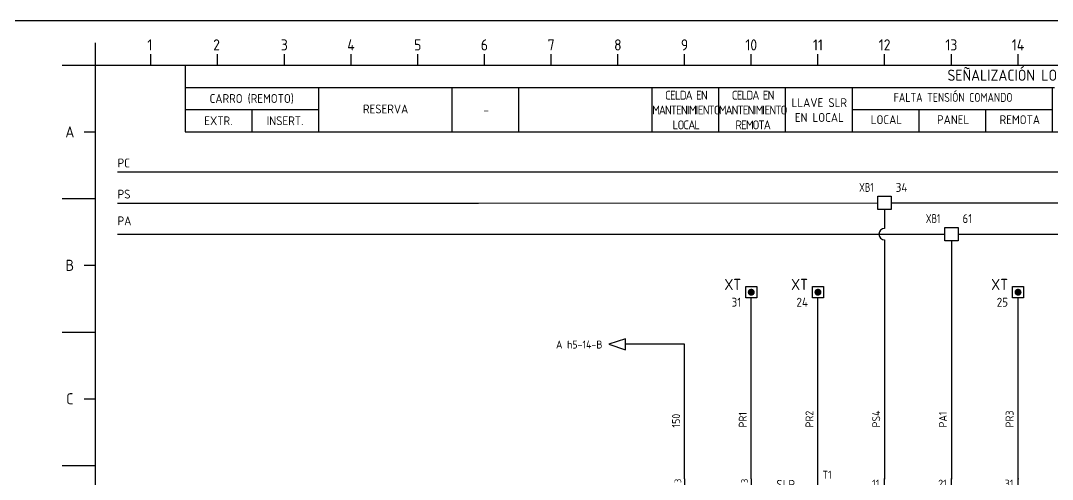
# Model space of a CAD drawing. Header units: millimetres. Extents: x 2272 to 7312, y -3839 to -3184.
# Drawn here: x 4379.7 to 4611.7, y -3298.7 to -3195.6 of the extents above; entities that cross this region are included whole.
import ezdxf
from ezdxf.enums import TextEntityAlignment as Align

# ---------------------------------------------------------------- set-up
doc = ezdxf.new("R2010")
doc.units = ezdxf.units.MM
doc.linetypes.add('DASHED', pattern=[0.75, 0.5, -0.25])
for name, color, linetype in [('AUXILIAR', 30, 'Continuous'), ('CABLES', 3, 'Continuous'), ('COTAS', 3, 'Continuous'), ('SYMS', 7, 'Continuous'), ('TAGS', 7, 'Continuous'), ('TERMS', 7, 'Continuous'), ('TEXTO', 3, 'Continuous'), ('TEXTOS', 3, 'Continuous'), ('TRAZOS', 4, 'DASHED')]:
    doc.layers.add(name, color=color, linetype=linetype)
doc.styles.add('ROMANS', font='isocp3.shx')
doc.styles.add('style1', font='arial.ttf', dxfattribs={"height": 1})
doc.styles.add('style2', font='romab___.ttf', dxfattribs={"height": 1})
doc.styles.add('WD_IEC', font='ISOCP2.shx', dxfattribs={"width": 0.9, "height": 4})

# ---------------------------------------------------------------- blocks, each defined once
blk = doc.blocks.new('CCSH')
at = {"color": 0, "linetype": 'Continuous'}
for p, q in [((2, 0), (0, 0)), ((2, 0), (8.5, -1.63)), ((8, 0), (8, -2)), ((8, 0), (10, 0))]:
    blk.add_line(p, q, dxfattribs=at)
for p in [(0, 0), (10, 0)]:
    blk.add_point(p, dxfattribs=at)
at = {"layer": 'TEXTO', "linetype": 'Continuous', "style": 'ROMANS'}
for tag, height, p in [('NOMBRE', 1.5, (5, 3.5)), ('X1', 1.2, (2, 1)), ('X2', 1.2, (8, 1))]:
    blk.add_attdef(tag, text='', height=height, dxfattribs=at).set_placement(p, align=Align.CENTER)
blk = doc.blocks.new('*U46')
blk.add_lwpolyline([(-1.5, 3), (1.5, 3), (1.5, 0), (-1.5, 0)], close=True)
at = {"style": 'ROMANS', "width": 0.8}
blk.add_attdef('XA', text='', height=2, dxfattribs=at).set_placement((-2.5, 4), align=Align.RIGHT)
at = {"layer": 'TEXTO', "style": 'ROMANS'}
blk.add_attdef('BORNE', (2.5, 4), '', height=2, dxfattribs=at)
blk = doc.blocks.new('*U38')
blk.add_lwpolyline([(-1.5, 3), (1.5, 3), (1.5, 0), (-1.5, 0)], close=True)
at = {"style": 'ROMANS', "width": 0.8}
blk.add_attdef('XA', text='', height=2, dxfattribs=at).set_placement((-2.5, 4), align=Align.RIGHT)
at = {"layer": 'TEXTO', "style": 'ROMANS'}
blk.add_attdef('BORNE', (2.5, 4), '', height=2, dxfattribs=at)
blk = doc.blocks.new('NC SELECTORA SLR')
for p, q in [((0, 8), (0, 10)), ((1.5, 8.5), (0, 2)), ((0, 8), (2.08, 8)), ((-3.15, 6.75), (-4.15, 6.75)), ((-4.15, 6.75), (-4.15, 3.75)), ((-4.15, 5.25), (-3.15, 5.25)), ((-5.15, 3.75), (-4.15, 3.75)), ((0, 2), (0, 0))]:
    blk.add_line(p, q)
at = {"layer": 'TRAZOS'}
blk.add_line((-3.15, 5.25), (0.75, 5.25), dxfattribs=at)
at = {"style": 'ROMANS'}
for tag, p in [('1', (1, 10)), ('2', (1, 0))]:
    blk.add_attdef(tag, p, '', height=1.8, dxfattribs=at)
blk.add_attdef('SLR', text='', height=2, dxfattribs=at).set_placement((-5.15, 7.75), align=Align.RIGHT)
blk = doc.blocks.new('VSW21')
for p, q in [((0, 7.5), (0, 2.5)), ((0, -2.5), (-3.125, 3.125)), ((0, -2.5), (0, -7.5))]:
    blk.add_line(p, q)
at = {"style": 'WD_IEC'}
for tag, p in [('INST', (-5.25, 7.75)), ('LOC', (-5.25, 4.25)), ('TAG2', (-5.25, 0.75)), ('XREF', (-5.25, -3.75)), ('DESC1', (-5.25, -7.6)), ('DESC2', (-5.25, -11.1)), ('DESC3', (-5.25, -14.6)), ('WDTAGALT', (-5, -18))]:
    blk.add_attdef(tag, text='', height=2.5, dxfattribs=at).set_placement(p, align=Align.RIGHT)
blk.add_attdef('TERM01', text='', height=2, rotation=90, dxfattribs=at).set_placement((-1, 7.5), align=Align.RIGHT)
at = {"style": 'WD_IEC', "flags": 1}
for tag, p, height in [('X2TERM01', (0, 7.5), 0.32), ('X4LINK', (-2, 0), 0.32), ('X1LINK', (-0.5, 0), 0.32), ('CONTACT', (4, -3.5), 1), ('FAMILY', (4, -5), 1), ('COMMON', (5.25, -4.75), 1), ('X8TERM02', (0, -7.5), 0.32)]:
    blk.add_attdef(tag, p, '', height=height, dxfattribs=at)
at = {"style": 'WD_IEC'}
blk.add_attdef('TERM02', (-1, -7.5), '', height=2, rotation=90, dxfattribs=at)
blk = doc.blocks.new('VT0001')
for p, q in [((-1.25, -1.25), (-1.25, 1.25)), ((-1.25, 1.25), (1.25, 1.25)), ((1.25, 1.25), (1.25, -1.25)), ((1.25, -1.25), (-1.25, -1.25))]:
    blk.add_line(p, q)
at = {"style": 'WD_IEC', "flags": 1}
for tag, p, height in [('ASSYCODE', (2.75, 10.75), 1), ('CATDESC', (2.75, 9.25), 1), ('MFG', (2.75, 7.25), 1.5), ('CAT', (2.75, 4.75), 1.5), ('X2PIN01', (0, 2.25), 0.25), ('X4PIN01', (-1.25, 1), 0.25), ('X4TERM01', (-1.25, 0), 0.25), ('X4TERMDESC01', (-1.25, 0.5), 0.4), ('STRIPSEQ', (0, 0), 0.025), ('X2TERM01', (0, 1.25), 0.25), ('X8PIN01', (0, -0.25), 0.25), ('X2TERMDESC01', (0, 1.75), 0.4), ('X1PIN01', (1.25, 1), 0.25), ('X1TERM01', (1.25, 0), 0.25), ('X1TERMDESC01', (1.25, 0.5), 0.4), ('LINKTERM', (0, -0.04), 0.025), ('X8TERM01', (0, -1.25), 0.25), ('X8TERMDESC01', (0, -0.75), 0.4)]:
    blk.add_attdef(tag, p, '', height=height, dxfattribs=at)
at = {"style": 'WD_IEC'}
for tag, p in [('INST', (-2.25, 6.5)), ('LOC', (-2.25, 3.5)), ('DESC1', (-2.25, -6.25)), ('DESC2', (-2.25, -9.25)), ('DESC3', (-2.25, -12.25))]:
    blk.add_attdef(tag, text='', height=2.5, dxfattribs=at).set_placement(p, align=Align.RIGHT)
at = {"style": 'WD_IEC', "flags": 8}
for tag, height, p in [('TAGSTRIP', 2.5, (-2.25, 0.5)), ('TERM01', 2, (-2.25, -3.25))]:
    blk.add_attdef(tag, text='', height=height, dxfattribs=at).set_placement(p, align=Align.RIGHT)
blk = doc.blocks.new('A3-Funcional')
at = {"color": 1, "linetype": 'Continuous'}
for p, q in [((25, 287), (410, 287)), ((25, 10), (25, 287))]:
    blk.add_line(p, q, dxfattribs=at)
at = {"color": 11}
blk.add_lwpolyline([(0, 0), (0, 297), (420, 297), (420, 0)], close=True, dxfattribs=at)
at = {"layer": 'TEXTOS'}
blk.add_line((25, 287), (25, 292), dxfattribs=at)
at = {"layer": 'TEXTOS', "color": 3}
for p, q in [((37.5, 287), (37.5, 289.5)), ((52.5, 287), (52.5, 289.5)), ((67.5, 287), (67.5, 289.5)), ((82.5, 287), (82.5, 289.5)), ((97.5, 287), (97.5, 289.5)), ((112.5, 287), (112.5, 289.5)), ((127.5, 287), (127.5, 289.5)), ((142.5, 287), (142.5, 289.5)), ((157.5, 287), (157.5, 289.5)), ((172.5, 287), (172.5, 289.5)), ((187.5, 287), (187.5, 289.5)), ((202.5, 287), (202.5, 289.5)), ((217.5, 287), (217.5, 289.5)), ((232.5, 287), (232.5, 289.5)), ((17.5, 287), (25, 287)), ((22.5, 272), (25, 272)), ((17.5, 257), (25, 257)), ((22.5, 242), (25, 242)), ((17.5, 227), (25, 227)), ((22.5, 212), (25, 212)), ((17.5, 197), (25, 197))]:
    blk.add_line(p, q, dxfattribs=at)
at = {"layer": 'TEXTOS', "color": 3, "style": 'ROMANS'}
for s, p in [('1', (37.25, 290.3)), ('2', (52.25, 290.3)), ('3', (67.5, 290.3)), ('4', (82.5, 290.3)), ('5', (97.5, 290.3)), ('6', (112.5, 290.3)), ('7', (127.5, 290.3)), ('8', (142.5, 290.3)), ('9', (157.5, 290.3)), ('10', (172.5, 290.3)), ('11', (187.5, 290.3)), ('12', (202.5, 290.3)), ('13', (217.5, 290.3)), ('14', (232.5, 290.3))]:
    blk.add_text(s, height=2.5, dxfattribs=at).set_placement(p, align=Align.CENTER)
for s, p in [('A', (19.26, 272)), ('B', (19.26, 242)), ('C', (19.26, 212))]:
    blk.add_text(s, height=2.5, dxfattribs=at).set_placement(p, align=Align.MIDDLE)
at = {"layer": 'TEXTOS', "color": 7, "linetype": 'Continuous', "style": 'style2', "width": 0.8}
blk.add_attdef('CLIENTE', (295.02, 31.81), '', height=3.5, dxfattribs=at)
at = {"layer": 'TEXTOS', "color": 7, "style": 'style2'}
blk.add_attdef('NºOBRA', text='', height=4, dxfattribs=at).set_placement((380.19, 28), align=Align.CENTER)
at = {"layer": 'TEXTOS', "color": 7, "linetype": 'Continuous', "style": 'style1'}
for tag, p in [('0/0', (403.7, 28)), ('1088-01MP01', (379.98, 18.5)), ('REVCLIENTE', (403.7, 18.5)), ('1088-01MP01', (379.98, 11.43)), ('REV', (403.7, 11.19))]:
    blk.add_attdef(tag, text='', height=2.5, dxfattribs=at).set_placement(p, align=Align.CENTER)
at = {"layer": 'TEXTOS', "style": 'ROMANS'}
for tag, p in [('04/01/01', (204.48, 27.37)), ('NAMEDIB', (224.48, 27.33)), ('FECHREV', (204.48, 20.11)), ('NAMEREV', (224.48, 20.1)), ('FECHAPR', (204.48, 12.61)), ('NAMEAPR', (224.48, 12.6))]:
    blk.add_attdef(tag, text='', height=2, dxfattribs=at).set_placement(p, align=Align.CENTER)
at = {"layer": 'TEXTOS', "color": 7, "style": 'style1'}
blk.add_attdef('OBRA', (295.02, 26.8), '', height=2.5, dxfattribs=at)
at = {"layer": 'TEXTOS', "color": 7, "style": 'style1', "width": 0.85}
for tag, p in [('DESCRIPCION1', (332.01, 20.37)), ('DESCRIPCION2', (332.01, 16.29)), ('DESCRIPCION3', (332.01, 12.18))]:
    blk.add_attdef(tag, text='', height=2.5, dxfattribs=at).set_placement(p, align=Align.CENTER)

msp = doc.modelspace()

# ---------------------------------------------------------------- hatches: boundary and pattern name
h = msp.add_hatch(color=5)
h.dxf.hatch_style = 1
h.set_gradient(color1=(0, 0, 255), one_color=1, tint=1)
edge = h.paths.add_edge_path()
edge.add_arc((4544, -3256.61), 0.793, 0, 360)
h = msp.add_hatch(color=5)
h.dxf.hatch_style = 1
h.set_gradient(color1=(0, 0, 255), one_color=1, tint=1)
edge = h.paths.add_edge_path()
edge.add_arc((4559, -3256.61), 0.793, 0, 360)
h = msp.add_hatch(color=5)
h.dxf.hatch_style = 1
h.set_gradient(color1=(0, 0, 255), one_color=1, tint=1)
edge = h.paths.add_edge_path()
edge.add_arc((4604, -3256.61), 0.793, 0, 360)

# ---------------------------------------------------------------- linework, layer by layer
at = {"color": 3}
for p, q in [((4416.66, -3205.56), (4416.66, -3220.56)), ((4416.66, -3210.56), (4612.2, -3210.56)), ((4416.66, -3210.56), (4416.66, -3220.56)), ((4446.66, -3210.56), (4446.66, -3220.56)), ((4476.66, -3210.56), (4476.66, -3220.56)), ((4491.66, -3210.56), (4491.66, -3220.56)), ((4521.66, -3210.56), (4521.66, -3220.56)), ((4536.66, -3210.56), (4536.66, -3220.56)), ((4551.66, -3210.56), (4551.66, -3220.56)), ((4566.66, -3210.56), (4566.66, -3220.56)), ((4611.66, -3210.56), (4611.66, -3220.56)), ((4416.66, -3215.56), (4446.66, -3215.56)), ((4431.66, -3215.56), (4431.66, -3220.56)), ((4566.66, -3215.56), (4596.66, -3215.56)), ((4581.66, -3215.56), (4581.66, -3220.56)), ((4596.66, -3215.56), (4596.66, -3220.56)), ((4596.66, -3215.56), (4611.66, -3215.56)), ((4416.66, -3220.56), (4781.5, -3220.56))]:
    msp.add_line(p, q, dxfattribs=at)
for p, q in [((4574, -3238.06), (4574, -3242.29)), ((4574, -3244.83), (4574, -3298.55)), ((4589, -3245.05), (4589, -3298.55)), ((4544, -3298.56), (4544, -3257.86)), ((4559, -3298.56), (4559, -3257.86)), ((4604, -3298.56), (4604, -3257.86)), ((4529, -3268.31), (4515.73, -3268.31)), ((4529, -3298.56), (4529, -3268.31))]:
    msp.add_line(p, q)
msp.add_lwpolyline([(4511.98, -3268.31), (4515.73, -3269.56), (4515.73, -3267.06)], close=True)
msp.add_arc((4574, -3243.56), 1.27, 90, 270)
at = {"layer": 'AUXILIAR'}
for p, q in [((4401.5, -3229.56), (4452.5, -3229.56)), ((4452.5, -3229.56), (4776.5, -3229.56)), ((4401.5, -3236.56), (4425.66, -3236.56)), ((4425.66, -3236.56), (4482.66, -3236.56)), ((4481.02, -3236.56), (4572.5, -3236.55)), ((4575.5, -3236.55), (4776.5, -3236.56)), ((4401.5, -3243.56), (4542.5, -3243.55)), ((4542.5, -3243.55), (4587.5, -3243.56)), ((4590.5, -3243.55), (4617.5, -3243.55))]:
    msp.add_line(p, q, dxfattribs=at)

# ---------------------------------------------------------------- block references
msp.add_blockref('A3-Funcional', (4371.5, -3492.56))
for name, p, values in [('*U46', (4574, -3238.05), {'XA': 'XB1', 'BORNE': '34'}), ('*U38', (4589, -3245.05), {'XA': 'XB1', 'BORNE': '61'}), ('NC SELECTORA SLR', (4559, -3308.56), {'1': 'T1', '2': 'T', 'SLR': 'SLR'})]:
    msp.add_blockref(name, p).add_auto_attribs(values)
ref = msp.add_blockref('CCSH', (4574, -3308.55), dxfattribs=dict(rotation=90))
ref.add_attrib('NOMBRE', 'AFTC', dxfattribs={"linetype": 'Continuous', "height": 2, "style": 'ROMANS'}).set_placement((4569.9, -3303.55), align=Align.MIDDLE_CENTER)
ref.add_attrib('X1', '12', dxfattribs={"linetype": 'Continuous', "height": 1.8, "style": 'ROMANS'}).set_placement((4572.19, -3309.22), align=Align.CENTER)
ref.add_attrib('X2', '11', dxfattribs={"linetype": 'Continuous', "height": 1.8, "style": 'ROMANS'}).set_placement((4572, -3300.55), align=Align.CENTER)
ref = msp.add_blockref('CCSH', (4589, -3308.55), dxfattribs=dict(rotation=90))
ref.add_attrib('NOMBRE', 'AFTC', dxfattribs={"linetype": 'Continuous', "height": 2, "style": 'ROMANS'}).set_placement((4584.9, -3303.55), align=Align.MIDDLE_CENTER)
ref.add_attrib('X1', '22', dxfattribs={"linetype": 'Continuous', "height": 1.8, "style": 'ROMANS'}).set_placement((4587.19, -3309.22), align=Align.CENTER)
ref.add_attrib('X2', '21', dxfattribs={"linetype": 'Continuous', "height": 1.8, "style": 'ROMANS'}).set_placement((4587, -3300.55), align=Align.CENTER)
ref = msp.add_blockref('CCSH', (4604, -3308.55), dxfattribs=dict(rotation=90))
ref.add_attrib('NOMBRE', 'AFTC', dxfattribs={"linetype": 'Continuous', "height": 2, "style": 'ROMANS'}).set_placement((4599.9, -3303.55), align=Align.MIDDLE_CENTER)
ref.add_attrib('X1', '32', dxfattribs={"linetype": 'Continuous', "height": 1.8, "style": 'ROMANS'}).set_placement((4602.19, -3309.22), align=Align.CENTER)
ref.add_attrib('X2', '31', dxfattribs={"linetype": 'Continuous', "height": 1.8, "style": 'ROMANS'}).set_placement((4602, -3300.55), align=Align.CENTER)
at = {"layer": 'SYMS'}
ref = msp.add_blockref('VT0001', (4544, -3256.61), dxfattribs=at)
ref.add_attrib('TERM01', '31', dxfattribs={"layer": 'TERMS', "height": 2, "style": 'WD_IEC', "flags": 8}).set_placement((4541.75, -3259.86), align=Align.RIGHT)
ref.add_attrib('TAGSTRIP', 'XT', dxfattribs={"layer": 'TAGS', "height": 2.5, "style": 'WD_IEC', "flags": 8}).set_placement((4541.75, -3256.11), align=Align.RIGHT)
ref = msp.add_blockref('VT0001', (4559, -3256.61), dxfattribs=at)
ref.add_attrib('TERM01', '24', dxfattribs={"layer": 'TERMS', "height": 2, "style": 'WD_IEC', "flags": 8}).set_placement((4556.75, -3259.86), align=Align.RIGHT)
ref.add_attrib('TAGSTRIP', 'XT', dxfattribs={"layer": 'TAGS', "height": 2.5, "style": 'WD_IEC', "flags": 8}).set_placement((4556.75, -3256.11), align=Align.RIGHT)
ref = msp.add_blockref('VT0001', (4604, -3256.61), dxfattribs=at)
ref.add_attrib('TERM01', '25', dxfattribs={"layer": 'TERMS', "height": 2, "style": 'WD_IEC', "flags": 8}).set_placement((4601.75, -3259.86), align=Align.RIGHT)
ref.add_attrib('TAGSTRIP', 'XT', dxfattribs={"layer": 'TAGS', "height": 2.5, "style": 'WD_IEC', "flags": 8}).set_placement((4601.75, -3256.11), align=Align.RIGHT)
ref = msp.add_blockref('VSW21', (4529, -3304.19), dxfattribs=dict(at, xscale=0.75, yscale=0.75, zscale=0.75))
ref.add_attrib('TERM02', '4', (4528.25, -3309.81), dxfattribs={"layer": 'TERMS', "height": 1.5, "rotation": 90, "style": 'WD_IEC'})
ref.add_attrib('TERM01', '3', dxfattribs={"layer": 'TERMS', "height": 1.5, "rotation": 90, "style": 'WD_IEC'}).set_placement((4528.25, -3298.56), align=Align.RIGHT)
ref = msp.add_blockref('VSW21', (4544, -3304.19), dxfattribs=dict(at, xscale=0.75, yscale=0.75, zscale=0.75))
ref.add_attrib('TERM02', '4', (4543.25, -3309.81), dxfattribs={"layer": 'TERMS', "height": 1.5, "rotation": 90, "style": 'WD_IEC'})
ref.add_attrib('TERM01', '3', dxfattribs={"layer": 'TERMS', "height": 1.5, "rotation": 90, "style": 'WD_IEC'}).set_placement((4543.25, -3298.56), align=Align.RIGHT)

# ---------------------------------------------------------------- texts
at = {"color": 3, "style": 'ROMANS'}
for s, p in [('CARRO (REMOTO)', (4431.66, -3213.06)), (' RESERVA', (4461.2, -3215.42)), ('EXTR.', (4424.16, -3218.06)), ('INSERT.', (4439.16, -3218.06))]:
    msp.add_text(s, height=2, dxfattribs=at).set_placement(p, align=Align.MIDDLE_CENTER)
at = {"char_height": 2, "attachment_point": 7, "style": 'ROMANS'}
for s, insert in [('PC', (4401.5, -3228.56)), ('PS', (4401.5, -3235.56)), ('PA', (4401.5, -3241.56))]:
    msp.add_mtext_dynamic_manual_height_columns(s, width=5.5849, gutter_width=10, heights=[0], dxfattribs=dict(at, insert=insert))
at = {"layer": 'CABLES', "insert": (4500.09, -3269.28), "char_height": 1.8, "attachment_point": 7, "style": 'ROMANS'}
msp.add_mtext_dynamic_manual_height_columns('A h5-14-B', width=10.7543, gutter_width=9, heights=[0], dxfattribs=at)
at = {"layer": 'CABLES', "char_height": 1.8, "attachment_point": 7, "rotation": 90, "style": 'ROMANS'}
for s, insert in [('150', (4528, -3287.03)), ('PR1', (4543, -3287.03)), ('PR2', (4558, -3287.03)), ('PS4', (4573, -3287.03)), ('PA1', (4588, -3287.02)), ('PR3', (4603, -3287.02))]:
    msp.add_mtext_dynamic_manual_height_columns(s, width=6.7539, gutter_width=9, heights=[0], dxfattribs=dict(at, insert=insert))
at = {"layer": 'COTAS', "insert": (4615.15, -3207.83), "char_height": 2.5, "attachment_point": 5, "style": 'ROMANS'}
msp.add_mtext_dynamic_manual_height_columns('{\\Fisocp|c0;SEÑALIZACIÓN LOCAL Y TELECONTROL}', width=360, gutter_width=10, heights=[0], dxfattribs=at)
at = {"layer": 'TEXTO', "char_height": 2, "attachment_point": 5, "style": 'ROMANS'}
for s, width, insert in [('{\\W0.9;FALTA TENSIÓN COMANDO}', 30.3343, (4589.4, -3212.82)), ('{\\T0.75;CELDA EN \\PMANTENIMIENTO\\PLOCAL}', 38.4675, (4529.31, -3215.66)), ('{\\T0.75;CELDA EN \\PMANTENIMIENTO\\PREMOTA}', 38.4675, (4544.31, -3215.66)), ('LLAVE SLR \\PEN LOCAL', 38.4675, (4559.31, -3215.66)), ('{\\T0.75;-}', 38.4675, (4484.31, -3215.66)), ('LOCAL', 15, (4574.4, -3217.82)), ('PANEL', 15, (4589.4, -3217.82)), ('REMOTA', 15, (4604.4, -3217.83))]:
    msp.add_mtext_dynamic_manual_height_columns(s, width=width, gutter_width=10, heights=[0], dxfattribs=dict(at, insert=insert))

doc.saveas('drawing.dxf')
